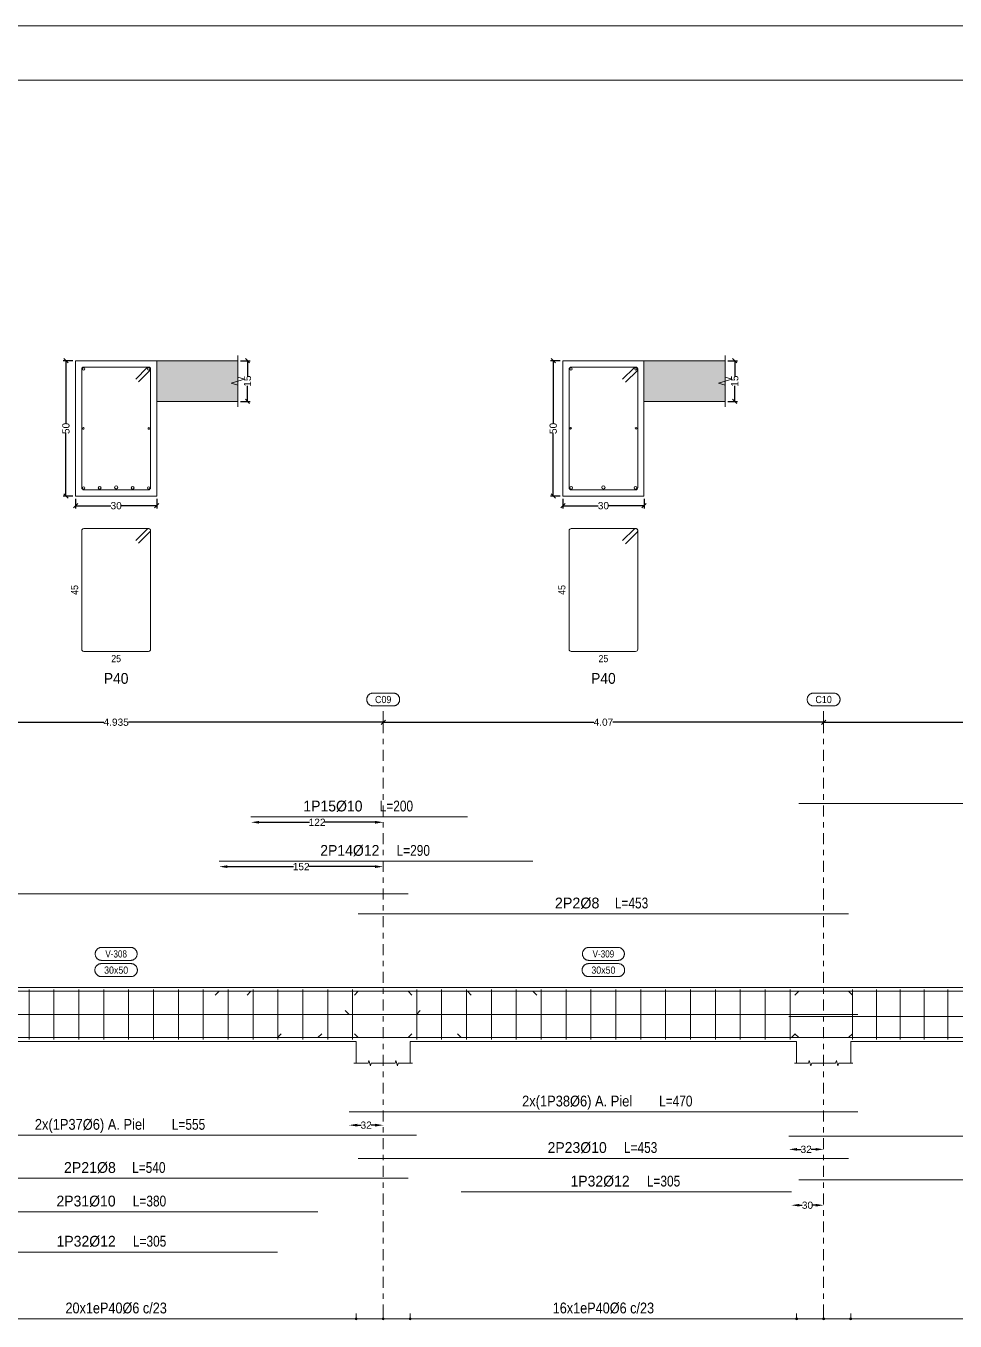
# Model space of a CAD drawing. Header units: millimetres. Extents: x 3 to 479, y -191 to 120.
# Drawn here: x 181.79 to 198.96, y 90.06 to 114 of the extents above; entities that cross this region are included whole.
import ezdxf
from ezdxf.enums import TextEntityAlignment as Align

# ---------------------------------------------------------------- set-up
doc = ezdxf.new("R2010")
doc.units = ezdxf.units.MM
doc.linetypes.add('CYPE_RAYAPUNTO', pattern=[0.4125, 0.2025, -0.105, 0, -0.105])
for name, color, linetype, lineweight in [('ALZ_ARM_LONG_ARM_TEXTOS', 3, 'Continuous', 9), ('ALZ_ARM_LONG_TXT_LONG', 3, 'Continuous', 9), ('ALZ_ARM_TRANS_TXT_EST', 3, 'Continuous', 9), ('ALZ_CONT_NUDOS', 122, 'Continuous', 9), ('ALZ_CONT_VIG_HORMIGON', 2, 'Continuous', 9), ('ALZ_COT_COT_ARM', 3, 'Continuous', 0), ('ALZ_COT_COT_EST', 3, 'Continuous', 0), ('ALZ_COT_COT_LIN_APOYOS', 2, 'CYPE_RAYAPUNTO', 0), ('ALZ_COT_LONGITUD_PROYECTADA', 122, 'Continuous', 0), ('ALZ_REF_COT_LIN_AUX_COTA', 2, 'CYPE_RAYAPUNTO', 9), ('ALZ_REF_REF_NOMBRE', 3, 'Continuous', 9), ('ALZ_REF_REF_REFERENCIA', 3, 'Continuous', 9), ('ALZ_REF_TEXTO_REF_NOMBRE', 3, 'Continuous', 9), ('ALZ_REF_TEXTO_REF_REFERENCIA', 3, 'Continuous', 9), ('ARM_LONGITUDINAL_Ø10', 103, 'Continuous', 9), ('ARM_LONGITUDINAL_Ø12', 171, 'Continuous', 9), ('ARM_LONGITUDINAL_Ø6', 151, 'Continuous', 9), ('ARM_LONGITUDINAL_Ø8', 32, 'Continuous', 9), ('ARM_TRANSVERSAL_Ø6', 151, 'Continuous', 9), ('RECUAD_LIMITES', 2, 'Continuous', 0), ('RECUAD_MARCO', 1, 'Continuous', 20), ('SEC_CONT_FORJADOS_SECCION', 8, 'Continuous', 9), ('SEC_CONT_VIG_HORMIGON_SECCION', 2, 'Continuous', 9), ('SEC_COTAS_SEC_DIM_VIGA', 122, 'Continuous', 0), ('SEC_COTAS_TEXTOS_DESPIECE_ESTRIBADO', 122, 'Continuous', 0), ('SEC_REF_TXT_POSICIONES_ARM_ESTRIBOS', 1, 'Continuous', 9)]:
    doc.layers.add(name, color=color, linetype=linetype, lineweight=lineweight)
doc.styles.add('CYPETXT_0.2_romans', font='arial.ttf', dxfattribs={"height": 0.133333})
doc.styles.add('CYPETXT_romans', font='arial.ttf', dxfattribs={"height": 0.2})
doc.dimstyles.new('cype_arrow', dxfattribs={"dimtxt": 0.18, "dimasz": 0.15, "dimexe": 0.05, "dimexo": 0.05, "dimgap": 0, "dimtad": 0, "dimdec": 4, "dimzin": 0, "dimdsep": 46, "dimtxsty": 'CYPETXT_0.2_romans', "dimcen": 0.09, "dimadec": 0, "dimazin": 0, "dimtfac": 1, "dimtdec": 4, "dimtofl": 0, "dimtmove": 2, "dimatfit": 3, "dimfxl": 1, "dimtolj": 1, "dimtzin": 0, "dimarcsym": 0})
doc.dimstyles.new('cype_oblique', dxfattribs={"dimtxt": 0.18, "dimasz": 0.18, "dimexe": 0.05, "dimexo": 0.05, "dimgap": 0, "dimtad": 0, "dimdec": 4, "dimzin": 0, "dimdsep": 46, "dimtxsty": 'CYPETXT_0.2_romans', "dimblk": 'OBLIQUE', "dimtsz": 0.04, "dimcen": 0.09, "dimadec": 0, "dimazin": 0, "dimtfac": 1, "dimtdec": 4, "dimtofl": 0, "dimtmove": 2, "dimatfit": 3, "dimfxl": 1, "dimtolj": 1, "dimtzin": 0, "dimarcsym": 0})

# ---------------------------------------------------------------- blocks, each defined once
blk = doc.blocks.new('*D1223')
at = {"layer": 'Defpoints', "color": 0, "transparency": 16777216}
for p in [(182.709, 105.307), (184.209, 105.307), (184.209, 105.129)]:
    blk.add_point(p, dxfattribs=at)
at = {"layer": 'SEC_COTAS_SEC_DIM_VIGA', "color": 0, "lineweight": -2, "transparency": 16777216}
for p, q in [((182.669, 105.089), (182.749, 105.169)), ((182.709, 105.257), (182.709, 105.079)), ((182.709, 105.129), (183.363, 105.129)), ((184.209, 105.129), (183.554, 105.129)), ((184.169, 105.089), (184.249, 105.169)), ((184.209, 105.257), (184.209, 105.079))]:
    blk.add_line(p, q, dxfattribs=at)
at = {"layer": 'SEC_COTAS_SEC_DIM_VIGA', "color": 0, "transparency": 16777216, "insert": (183.459, 105.129), "char_height": 0.1333, "attachment_point": 5, "style": 'CYPETXT_0.2_romans'}
blk.add_mtext('\\A1;30', dxfattribs=at)
blk = doc.blocks.new('_OBLIQUE')
at = {"color": 0, "linetype": 'ByBlock', "lineweight": -2}
blk.add_line((-0.5, -0.5), (0.5, 0.5), dxfattribs=at)
blk = doc.blocks.new('*D1224')
at = {"layer": 'Defpoints', "color": 0, "transparency": 16777216}
for p in [(182.531, 107.807), (182.709, 107.807), (182.709, 105.307)]:
    blk.add_point(p, dxfattribs=at)
at = {"layer": 'SEC_COTAS_SEC_DIM_VIGA', "color": 0, "lineweight": -2, "transparency": 16777216}
for p, q in [((182.659, 107.807), (182.481, 107.807)), ((182.571, 107.767), (182.491, 107.847)), ((182.531, 107.807), (182.531, 106.652)), ((182.531, 105.307), (182.531, 106.461)), ((182.571, 105.267), (182.491, 105.347)), ((182.659, 105.307), (182.481, 105.307))]:
    blk.add_line(p, q, dxfattribs=at)
at = {"layer": 'SEC_COTAS_SEC_DIM_VIGA', "color": 0, "transparency": 16777216, "insert": (182.531, 106.557), "char_height": 0.1333, "attachment_point": 5, "rotation": 90, "style": 'CYPETXT_0.2_romans'}
blk.add_mtext('\\A1;50', dxfattribs=at)
blk = doc.blocks.new('*D1225')
at = {"layer": 'Defpoints', "color": 0, "transparency": 16777216}
for p in [(185.709, 107.807), (185.886, 107.807), (185.709, 107.057)]:
    blk.add_point(p, dxfattribs=at)
at = {"layer": 'SEC_COTAS_SEC_DIM_VIGA', "color": 0, "lineweight": -2, "transparency": 16777216}
for p, q in [((185.759, 107.807), (185.936, 107.807)), ((185.926, 107.767), (185.846, 107.847)), ((185.886, 107.807), (185.886, 107.521)), ((185.886, 107.057), (185.886, 107.342)), ((185.759, 107.057), (185.936, 107.057)), ((185.926, 107.017), (185.846, 107.097))]:
    blk.add_line(p, q, dxfattribs=at)
at = {"layer": 'SEC_COTAS_SEC_DIM_VIGA', "color": 0, "transparency": 16777216, "insert": (185.886, 107.432), "char_height": 0.1333, "attachment_point": 5, "rotation": 90, "style": 'CYPETXT_0.2_romans'}
blk.add_mtext('\\A1;15', dxfattribs=at)
blk = doc.blocks.new('*D1226')
at = {"layer": 'Defpoints', "color": 0, "transparency": 16777216}
for p in [(191.714, 105.307), (193.214, 105.307), (193.214, 105.129)]:
    blk.add_point(p, dxfattribs=at)
at = {"layer": 'SEC_COTAS_SEC_DIM_VIGA', "color": 0, "lineweight": -2, "transparency": 16777216}
for p, q in [((191.674, 105.089), (191.754, 105.169)), ((191.714, 105.257), (191.714, 105.079)), ((191.714, 105.129), (192.368, 105.129)), ((193.214, 105.129), (192.559, 105.129)), ((193.174, 105.089), (193.254, 105.169)), ((193.214, 105.257), (193.214, 105.079))]:
    blk.add_line(p, q, dxfattribs=at)
at = {"layer": 'SEC_COTAS_SEC_DIM_VIGA', "color": 0, "transparency": 16777216, "insert": (192.464, 105.129), "char_height": 0.1333, "attachment_point": 5, "style": 'CYPETXT_0.2_romans'}
blk.add_mtext('\\A1;30', dxfattribs=at)
blk = doc.blocks.new('*D1227')
at = {"layer": 'Defpoints', "color": 0, "transparency": 16777216}
for p in [(191.536, 107.807), (191.714, 107.807), (191.714, 105.307)]:
    blk.add_point(p, dxfattribs=at)
at = {"layer": 'SEC_COTAS_SEC_DIM_VIGA', "color": 0, "lineweight": -2, "transparency": 16777216}
for p, q in [((191.664, 107.807), (191.486, 107.807)), ((191.576, 107.767), (191.496, 107.847)), ((191.536, 107.807), (191.536, 106.652)), ((191.536, 105.307), (191.536, 106.461)), ((191.576, 105.267), (191.496, 105.347)), ((191.664, 105.307), (191.486, 105.307))]:
    blk.add_line(p, q, dxfattribs=at)
at = {"layer": 'SEC_COTAS_SEC_DIM_VIGA', "color": 0, "transparency": 16777216, "insert": (191.536, 106.557), "char_height": 0.1333, "attachment_point": 5, "rotation": 90, "style": 'CYPETXT_0.2_romans'}
blk.add_mtext('\\A1;50', dxfattribs=at)
blk = doc.blocks.new('*D1228')
at = {"layer": 'Defpoints', "color": 0, "transparency": 16777216}
for p in [(194.714, 107.807), (194.891, 107.807), (194.714, 107.057)]:
    blk.add_point(p, dxfattribs=at)
at = {"layer": 'SEC_COTAS_SEC_DIM_VIGA', "color": 0, "lineweight": -2, "transparency": 16777216}
for p, q in [((194.764, 107.807), (194.941, 107.807)), ((194.931, 107.767), (194.851, 107.847)), ((194.891, 107.807), (194.891, 107.521)), ((194.891, 107.057), (194.891, 107.342)), ((194.764, 107.057), (194.941, 107.057)), ((194.931, 107.017), (194.851, 107.097))]:
    blk.add_line(p, q, dxfattribs=at)
at = {"layer": 'SEC_COTAS_SEC_DIM_VIGA', "color": 0, "transparency": 16777216, "insert": (194.891, 107.432), "char_height": 0.1333, "attachment_point": 5, "rotation": 90, "style": 'CYPETXT_0.2_romans'}
blk.add_mtext('\\A1;15', dxfattribs=at)
blk = doc.blocks.new('*D1244')
at = {"layer": 'ALZ_COT_LONGITUD_PROYECTADA', "color": 0, "lineweight": -2, "transparency": 16777216}
for p, q in [((178.484, 101.087), (178.564, 101.167)), ((178.524, 101.127), (183.23, 101.127)), ((188.394, 101.127), (183.687, 101.127)), ((188.354, 101.087), (188.434, 101.167))]:
    blk.add_line(p, q, dxfattribs=at)
at = {"layer": 'Defpoints', "color": 0, "transparency": 16777216}
for p in [(178.524, 101.127), (178.524, 101.127), (188.394, 101.127)]:
    blk.add_point(p, dxfattribs=at)
at = {"layer": 'ALZ_COT_LONGITUD_PROYECTADA', "color": 0, "transparency": 16777216, "insert": (183.459, 101.127), "char_height": 0.1333, "attachment_point": 5, "style": 'CYPETXT_0.2_romans'}
blk.add_mtext('\\A1;4.935', dxfattribs=at)
blk = doc.blocks.new('*D1245')
at = {"layer": 'ALZ_COT_LONGITUD_PROYECTADA', "color": 0, "lineweight": -2, "transparency": 16777216}
for p, q in [((188.354, 101.087), (188.434, 101.167)), ((188.394, 101.127), (192.288, 101.127)), ((196.534, 101.127), (192.639, 101.127)), ((196.494, 101.087), (196.574, 101.167))]:
    blk.add_line(p, q, dxfattribs=at)
at = {"layer": 'Defpoints', "color": 0, "transparency": 16777216}
for p in [(188.394, 101.127), (188.394, 101.127), (196.534, 101.127)]:
    blk.add_point(p, dxfattribs=at)
at = {"layer": 'ALZ_COT_LONGITUD_PROYECTADA', "color": 0, "transparency": 16777216, "insert": (192.464, 101.127), "char_height": 0.1333, "attachment_point": 5, "style": 'CYPETXT_0.2_romans'}
blk.add_mtext('\\A1;4.07', dxfattribs=at)
blk = doc.blocks.new('*D1246')
at = {"layer": 'ALZ_COT_LONGITUD_PROYECTADA', "color": 0, "lineweight": -2, "transparency": 16777216}
for p, q in [((196.494, 101.087), (196.574, 101.167)), ((196.534, 101.127), (200.36, 101.127)), ((204.644, 101.127), (200.817, 101.127)), ((204.604, 101.087), (204.684, 101.167))]:
    blk.add_line(p, q, dxfattribs=at)
at = {"layer": 'Defpoints', "color": 0, "transparency": 16777216}
for p in [(196.534, 101.127), (196.534, 101.127), (204.644, 101.127)]:
    blk.add_point(p, dxfattribs=at)
at = {"layer": 'ALZ_COT_LONGITUD_PROYECTADA', "color": 0, "transparency": 16777216, "insert": (200.589, 101.127), "char_height": 0.1333, "attachment_point": 5, "style": 'CYPETXT_0.2_romans'}
blk.add_mtext('\\A1;4.055', dxfattribs=at)
blk = doc.blocks.new('*D1019')
at = {"layer": 'ALZ_COT_COT_ARM', "color": 0, "lineweight": -2, "transparency": 16777216}
for p, q in [((187.914, 93.68), (187.984, 93.68)), ((188.244, 93.68), (188.173, 93.68))]:
    blk.add_line(p, q, dxfattribs=at)
at = {"layer": 'ALZ_COT_COT_ARM', "color": 0, "transparency": 16777216}
for points in [[(187.914, 93.705), (187.914, 93.655), (187.764, 93.68)], [(188.244, 93.705), (188.244, 93.655), (188.394, 93.68)]]:
    blk.add_solid(points, dxfattribs=at)
at = {"layer": 'Defpoints', "color": 0, "transparency": 16777216}
for p in [(187.764, 93.68), (188.394, 93.68), (188.394, 93.68)]:
    blk.add_point(p, dxfattribs=at)
at = {"layer": 'ALZ_COT_COT_ARM', "color": 0, "transparency": 16777216, "insert": (188.079, 93.68), "char_height": 0.1333, "attachment_point": 5, "style": 'CYPETXT_0.2_romans'}
blk.add_mtext('\\A1;32', dxfattribs=at)
blk = doc.blocks.new('*D1020')
at = {"layer": 'ALZ_COT_COT_ARM', "color": 0, "lineweight": -2, "transparency": 16777216}
for p, q in [((196.039, 93.233), (196.116, 93.233)), ((196.384, 93.233), (196.306, 93.233))]:
    blk.add_line(p, q, dxfattribs=at)
at = {"layer": 'ALZ_COT_COT_ARM', "color": 0, "transparency": 16777216}
for points in [[(196.039, 93.258), (196.039, 93.208), (195.889, 93.233)], [(196.384, 93.258), (196.384, 93.208), (196.534, 93.233)]]:
    blk.add_solid(points, dxfattribs=at)
at = {"layer": 'Defpoints', "color": 0, "transparency": 16777216}
for p in [(195.889, 93.233), (196.534, 93.233), (196.534, 93.233)]:
    blk.add_point(p, dxfattribs=at)
at = {"layer": 'ALZ_COT_COT_ARM', "color": 0, "transparency": 16777216, "insert": (196.211, 93.233), "char_height": 0.1333, "attachment_point": 5, "style": 'CYPETXT_0.2_romans'}
blk.add_mtext('\\A1;32', dxfattribs=at)
blk = doc.blocks.new('*D1034')
at = {"layer": 'ALZ_COT_COT_ARM', "color": 0, "lineweight": -2, "transparency": 16777216}
for p, q in [((185.512, 98.458), (186.737, 98.458)), ((188.244, 98.458), (187.018, 98.458))]:
    blk.add_line(p, q, dxfattribs=at)
at = {"layer": 'ALZ_COT_COT_ARM', "color": 0, "transparency": 16777216}
for points in [[(185.512, 98.483), (185.512, 98.433), (185.362, 98.458)], [(188.244, 98.483), (188.244, 98.433), (188.394, 98.458)]]:
    blk.add_solid(points, dxfattribs=at)
at = {"layer": 'Defpoints', "color": 0, "transparency": 16777216}
for p in [(185.362, 98.458), (188.394, 98.458), (188.394, 98.458)]:
    blk.add_point(p, dxfattribs=at)
at = {"layer": 'ALZ_COT_COT_ARM', "color": 0, "transparency": 16777216, "insert": (186.878, 98.458), "char_height": 0.1333, "attachment_point": 5, "style": 'CYPETXT_0.2_romans'}
blk.add_mtext('\\A1;152', dxfattribs=at)
blk = doc.blocks.new('*D1035')
at = {"layer": 'ALZ_COT_COT_ARM', "color": 0, "lineweight": -2, "transparency": 16777216}
for p, q in [((186.1, 99.278), (187.031, 99.278)), ((188.244, 99.278), (187.312, 99.278))]:
    blk.add_line(p, q, dxfattribs=at)
at = {"layer": 'ALZ_COT_COT_ARM', "color": 0, "transparency": 16777216}
for points in [[(186.1, 99.303), (186.1, 99.253), (185.95, 99.278)], [(188.244, 99.303), (188.244, 99.253), (188.394, 99.278)]]:
    blk.add_solid(points, dxfattribs=at)
at = {"layer": 'Defpoints', "color": 0, "transparency": 16777216}
for p in [(185.95, 99.278), (188.394, 99.278), (188.394, 99.278)]:
    blk.add_point(p, dxfattribs=at)
at = {"layer": 'ALZ_COT_COT_ARM', "color": 0, "transparency": 16777216, "insert": (187.172, 99.278), "char_height": 0.1333, "attachment_point": 5, "style": 'CYPETXT_0.2_romans'}
blk.add_mtext('\\A1;122', dxfattribs=at)
blk = doc.blocks.new('*D1050')
at = {"layer": 'ALZ_COT_COT_ARM', "color": 0, "lineweight": -2, "transparency": 16777216}
for p, q in [((196.087, 92.2), (196.14, 92.2)), ((196.384, 92.2), (196.331, 92.2))]:
    blk.add_line(p, q, dxfattribs=at)
at = {"layer": 'ALZ_COT_COT_ARM', "color": 0, "transparency": 16777216}
for points in [[(196.087, 92.225), (196.087, 92.175), (195.937, 92.2)], [(196.384, 92.225), (196.384, 92.175), (196.534, 92.2)]]:
    blk.add_solid(points, dxfattribs=at)
at = {"layer": 'Defpoints', "color": 0, "transparency": 16777216}
for p in [(195.937, 92.2), (196.534, 92.2), (196.534, 92.2)]:
    blk.add_point(p, dxfattribs=at)
at = {"layer": 'ALZ_COT_COT_ARM', "color": 0, "transparency": 16777216, "insert": (196.235, 92.2), "char_height": 0.1333, "attachment_point": 5, "style": 'CYPETXT_0.2_romans'}
blk.add_mtext('\\A1;30', dxfattribs=at)

msp = doc.modelspace()

# ---------------------------------------------------------------- hatches: boundary and pattern name
at = {"layer": 'SEC_CONT_FORJADOS_SECCION', "true_color": 0xdad7d3}
for points in [[(185.70854, 107.80658), (184.20854, 107.80658), (184.20854, 107.05658), (185.70854, 107.05658)], [(194.71354, 107.80658), (193.21354, 107.80658), (193.21354, 107.05658), (194.71354, 107.05658)]]:
    msp.add_hatch(color=254, dxfattribs=at).paths.add_polyline_path(points)

# ---------------------------------------------------------------- linework, layer by layer
at = {"layer": 'ALZ_CONT_NUDOS'}
for p, q in [((187.89354, 95.22576), (187.89354, 94.82576)), ((188.89354, 95.22576), (188.89354, 94.82576)), ((196.03354, 95.22576), (196.03354, 94.82576)), ((197.03354, 95.22576), (197.03354, 94.82576))]:
    msp.add_line(p, q, dxfattribs=at)
for points in [[(187.89354, 96.22576), (188.89354, 96.22576)], [(196.03354, 96.22576), (197.03354, 96.22576)], [(187.85354, 94.82576), (188.11354, 94.82576), (188.12854, 94.87576), (188.15854, 94.77576), (188.17354, 94.82576), (188.43354, 94.82576)], [(188.35354, 94.82576), (188.61354, 94.82576), (188.62854, 94.87576), (188.65854, 94.77576), (188.67354, 94.82576), (188.93354, 94.82576)], [(195.99354, 94.82576), (196.25354, 94.82576), (196.26854, 94.87576), (196.29854, 94.77576), (196.31354, 94.82576), (196.57354, 94.82576)], [(196.49354, 94.82576), (196.75354, 94.82576), (196.76854, 94.87576), (196.79854, 94.77576), (196.81354, 94.82576), (197.07354, 94.82576)]]:
    msp.add_lwpolyline(points, dxfattribs=at)
at = {"layer": 'ALZ_CONT_VIG_HORMIGON'}
for p, q in [((179.02354, 96.22576), (187.89354, 96.22576)), ((188.89354, 96.22576), (196.03354, 96.22576)), ((197.03354, 96.22576), (204.14368, 96.22576)), ((179.02354, 95.22576), (187.89354, 95.22576)), ((188.89354, 95.22576), (196.03354, 95.22576)), ((197.03354, 95.22576), (204.14368, 95.22576))]:
    msp.add_line(p, q, dxfattribs=at)
at = {"layer": 'ALZ_COT_COT_EST'}
for p, q in [((187.89354, 90.10107), (187.89354, 90.20107)), ((188.39354, 90.10107), (188.39354, 90.20107)), ((188.89354, 90.10107), (188.89354, 90.20107)), ((196.03354, 90.10107), (196.03354, 90.20107)), ((196.53354, 90.10107), (196.53354, 90.20107)), ((197.03354, 90.10107), (197.03354, 90.20107))]:
    msp.add_line(p, q, dxfattribs=at)
for points in [[(179.02354, 90.10107), (187.89354, 90.10107), (187.89354, 90.20107)], [(187.89354, 90.10107), (188.39354, 90.10107), (188.39354, 90.20107)], [(188.39354, 90.10107), (188.89354, 90.10107), (188.89354, 90.20107)], [(188.89354, 90.10107), (196.03354, 90.10107), (196.03354, 90.20107)], [(196.03354, 90.10107), (196.53354, 90.10107), (196.53354, 90.20107)], [(196.53354, 90.10107), (197.03354, 90.10107), (197.03354, 90.20107)], [(197.03354, 90.10107), (204.14368, 90.10107), (204.14368, 90.20107)]]:
    msp.add_lwpolyline(points, dxfattribs=at)
for centre in [(187.89354, 90.10107), (187.89354, 90.10107), (188.39354, 90.10107), (188.39354, 90.10107), (188.89354, 90.10107), (188.89354, 90.10107), (196.03354, 90.10107), (196.03354, 90.10107), (196.53354, 90.10107), (196.53354, 90.10107), (197.03354, 90.10107), (197.03354, 90.10107)]:
    msp.add_circle(centre, 0.02, dxfattribs=at)
at = {"layer": 'ALZ_COT_COT_LIN_APOYOS'}
for p, q in [((188.39354, 101.12725), (188.39354, 90.10107)), ((196.53354, 101.12725), (196.53354, 90.10107))]:
    msp.add_line(p, q, dxfattribs=at)
at = {"layer": 'ALZ_REF_COT_LIN_AUX_COTA'}
for p, q in [((188.39354, 101.12725), (188.39354, 101.42725)), ((196.53354, 101.12725), (196.53354, 101.42725))]:
    msp.add_line(p, q, dxfattribs=at)
at = {"layer": 'ALZ_REF_REF_NOMBRE'}
for points in [[(183.72654, 96.96576), (183.73456, 96.96549), (183.74254, 96.96469), (183.75045, 96.96336), (183.75825, 96.9615), (183.76591, 96.95912), (183.77339, 96.95624), (183.78067, 96.95286), (183.7877, 96.94901), (183.79446, 96.94469), (183.80091, 96.93994), (183.80704, 96.93476), (183.8128, 96.92918), (183.81818, 96.92324), (183.82315, 96.91694), (183.82769, 96.91033), (183.83178, 96.90343), (183.83539, 96.89627), (183.83853, 96.88889), (183.84116, 96.88131), (183.84328, 96.87358), (183.84487, 96.86572), (183.84594, 96.85777), (183.84648, 96.84977), (183.84648, 96.84175), (183.84594, 96.83375), (183.84487, 96.8258), (183.84328, 96.81794), (183.84116, 96.81021), (183.83853, 96.80263), (183.83539, 96.79525), (183.83178, 96.78809), (183.82769, 96.78119), (183.82315, 96.77458), (183.81818, 96.76828), (183.8128, 96.76234), (183.80704, 96.75676), (183.80091, 96.75158), (183.79446, 96.74683), (183.7877, 96.74251), (183.78067, 96.73866), (183.77339, 96.73528), (183.76591, 96.7324), (183.75825, 96.73002), (183.75045, 96.72816), (183.74254, 96.72683), (183.73456, 96.72603), (183.72654, 96.72576), (183.19054, 96.72576), (183.18253, 96.72603), (183.17455, 96.72683), (183.16664, 96.72816), (183.15884, 96.73002), (183.15118, 96.7324), (183.1437, 96.73528), (183.13642, 96.73866), (183.12939, 96.74251), (183.12263, 96.74683), (183.11617, 96.75158), (183.11005, 96.75676), (183.10429, 96.76234), (183.09891, 96.76828), (183.09394, 96.77458), (183.0894, 96.78119), (183.08531, 96.78809), (183.08169, 96.79525), (183.07856, 96.80263), (183.07593, 96.81021), (183.07381, 96.81794), (183.07222, 96.8258), (183.07115, 96.83375), (183.07061, 96.84175), (183.07061, 96.84977), (183.07115, 96.85777), (183.07222, 96.86572), (183.07381, 96.87358), (183.07593, 96.88131), (183.07856, 96.88889), (183.08169, 96.89627), (183.08531, 96.90343), (183.0894, 96.91033), (183.09394, 96.91694), (183.09891, 96.92324), (183.10429, 96.92918), (183.11005, 96.93476), (183.11617, 96.93994), (183.12263, 96.94469), (183.12939, 96.94901), (183.13642, 96.95286), (183.1437, 96.95624), (183.15118, 96.95912), (183.15884, 96.9615), (183.16664, 96.96336), (183.17455, 96.96469), (183.18253, 96.96549), (183.19054, 96.96576), (183.72654, 96.96576)], [(192.73154, 96.96576), (192.73956, 96.96549), (192.74754, 96.96469), (192.75545, 96.96336), (192.76325, 96.9615), (192.77091, 96.95912), (192.77839, 96.95624), (192.78567, 96.95286), (192.7927, 96.94901), (192.79946, 96.94469), (192.80591, 96.93994), (192.81204, 96.93476), (192.8178, 96.92918), (192.82318, 96.92324), (192.82815, 96.91694), (192.83269, 96.91033), (192.83678, 96.90343), (192.84039, 96.89627), (192.84353, 96.88889), (192.84616, 96.88131), (192.84828, 96.87358), (192.84987, 96.86572), (192.85094, 96.85777), (192.85148, 96.84977), (192.85148, 96.84175), (192.85094, 96.83375), (192.84987, 96.8258), (192.84828, 96.81794), (192.84616, 96.81021), (192.84353, 96.80263), (192.84039, 96.79525), (192.83678, 96.78809), (192.83269, 96.78119), (192.82815, 96.77458), (192.82318, 96.76828), (192.8178, 96.76234), (192.81204, 96.75676), (192.80591, 96.75158), (192.79946, 96.74683), (192.7927, 96.74251), (192.78567, 96.73866), (192.77839, 96.73528), (192.77091, 96.7324), (192.76325, 96.73002), (192.75545, 96.72816), (192.74754, 96.72683), (192.73956, 96.72603), (192.73154, 96.72576), (192.19554, 96.72576), (192.18753, 96.72603), (192.17955, 96.72683), (192.17164, 96.72816), (192.16384, 96.73002), (192.15618, 96.7324), (192.1487, 96.73528), (192.14142, 96.73866), (192.13439, 96.74251), (192.12763, 96.74683), (192.12117, 96.75158), (192.11505, 96.75676), (192.10929, 96.76234), (192.10391, 96.76828), (192.09894, 96.77458), (192.0944, 96.78119), (192.09031, 96.78809), (192.08669, 96.79525), (192.08356, 96.80263), (192.08093, 96.81021), (192.07881, 96.81794), (192.07722, 96.8258), (192.07615, 96.83375), (192.07561, 96.84175), (192.07561, 96.84977), (192.07615, 96.85777), (192.07722, 96.86572), (192.07881, 96.87358), (192.08093, 96.88131), (192.08356, 96.88889), (192.08669, 96.89627), (192.09031, 96.90343), (192.0944, 96.91033), (192.09894, 96.91694), (192.10391, 96.92324), (192.10929, 96.92918), (192.11505, 96.93476), (192.12117, 96.93994), (192.12763, 96.94469), (192.13439, 96.94901), (192.14142, 96.95286), (192.1487, 96.95624), (192.15618, 96.95912), (192.16384, 96.9615), (192.17164, 96.96336), (192.17955, 96.96469), (192.18753, 96.96549), (192.19554, 96.96576), (192.73154, 96.96576)], [(183.73154, 96.66576), (183.73956, 96.66549), (183.74754, 96.66469), (183.75545, 96.66336), (183.76325, 96.6615), (183.77091, 96.65912), (183.77839, 96.65624), (183.78567, 96.65286), (183.7927, 96.64901), (183.79946, 96.64469), (183.80591, 96.63994), (183.81204, 96.63476), (183.8178, 96.62918), (183.82318, 96.62324), (183.82815, 96.61694), (183.83269, 96.61033), (183.83678, 96.60343), (183.84039, 96.59627), (183.84353, 96.58889), (183.84616, 96.58131), (183.84828, 96.57358), (183.84987, 96.56572), (183.85094, 96.55777), (183.85148, 96.54977), (183.85148, 96.54175), (183.85094, 96.53375), (183.84987, 96.5258), (183.84828, 96.51794), (183.84616, 96.51021), (183.84353, 96.50263), (183.84039, 96.49525), (183.83678, 96.48809), (183.83269, 96.48119), (183.82815, 96.47458), (183.82318, 96.46828), (183.8178, 96.46234), (183.81204, 96.45676), (183.80591, 96.45158), (183.79946, 96.44683), (183.7927, 96.44251), (183.78567, 96.43866), (183.77839, 96.43528), (183.77091, 96.4324), (183.76325, 96.43002), (183.75545, 96.42816), (183.74754, 96.42683), (183.73956, 96.42603), (183.73154, 96.42576), (183.18554, 96.42576), (183.17753, 96.42603), (183.16955, 96.42683), (183.16164, 96.42816), (183.15384, 96.43002), (183.14618, 96.4324), (183.1387, 96.43528), (183.13142, 96.43866), (183.12439, 96.44251), (183.11763, 96.44683), (183.11117, 96.45158), (183.10505, 96.45676), (183.09929, 96.46234), (183.09391, 96.46828), (183.08894, 96.47458), (183.0844, 96.48119), (183.08031, 96.48809), (183.07669, 96.49525), (183.07356, 96.50263), (183.07093, 96.51021), (183.06881, 96.51794), (183.06722, 96.5258), (183.06615, 96.53375), (183.06561, 96.54175), (183.06561, 96.54977), (183.06615, 96.55777), (183.06722, 96.56572), (183.06881, 96.57358), (183.07093, 96.58131), (183.07356, 96.58889), (183.07669, 96.59627), (183.08031, 96.60343), (183.0844, 96.61033), (183.08894, 96.61694), (183.09391, 96.62324), (183.09929, 96.62918), (183.10505, 96.63476), (183.11117, 96.63994), (183.11763, 96.64469), (183.12439, 96.64901), (183.13142, 96.65286), (183.1387, 96.65624), (183.14618, 96.65912), (183.15384, 96.6615), (183.16164, 96.66336), (183.16955, 96.66469), (183.17753, 96.66549), (183.18554, 96.66576), (183.73154, 96.66576)], [(192.73654, 96.66576), (192.74456, 96.66549), (192.75254, 96.66469), (192.76045, 96.66336), (192.76825, 96.6615), (192.77591, 96.65912), (192.78339, 96.65624), (192.79067, 96.65286), (192.7977, 96.64901), (192.80446, 96.64469), (192.81091, 96.63994), (192.81704, 96.63476), (192.8228, 96.62918), (192.82818, 96.62324), (192.83315, 96.61694), (192.83769, 96.61033), (192.84178, 96.60343), (192.84539, 96.59627), (192.84853, 96.58889), (192.85116, 96.58131), (192.85328, 96.57358), (192.85487, 96.56572), (192.85594, 96.55777), (192.85648, 96.54977), (192.85648, 96.54175), (192.85594, 96.53375), (192.85487, 96.5258), (192.85328, 96.51794), (192.85116, 96.51021), (192.84853, 96.50263), (192.84539, 96.49525), (192.84178, 96.48809), (192.83769, 96.48119), (192.83315, 96.47458), (192.82818, 96.46828), (192.8228, 96.46234), (192.81704, 96.45676), (192.81091, 96.45158), (192.80446, 96.44683), (192.7977, 96.44251), (192.79067, 96.43866), (192.78339, 96.43528), (192.77591, 96.4324), (192.76825, 96.43002), (192.76045, 96.42816), (192.75254, 96.42683), (192.74456, 96.42603), (192.73654, 96.42576), (192.19054, 96.42576), (192.18253, 96.42603), (192.17455, 96.42683), (192.16664, 96.42816), (192.15884, 96.43002), (192.15118, 96.4324), (192.1437, 96.43528), (192.13642, 96.43866), (192.12939, 96.44251), (192.12263, 96.44683), (192.11617, 96.45158), (192.11005, 96.45676), (192.10429, 96.46234), (192.09891, 96.46828), (192.09394, 96.47458), (192.0894, 96.48119), (192.08531, 96.48809), (192.08169, 96.49525), (192.07856, 96.50263), (192.07593, 96.51021), (192.07381, 96.51794), (192.07222, 96.5258), (192.07115, 96.53375), (192.07061, 96.54175), (192.07061, 96.54977), (192.07115, 96.55777), (192.07222, 96.56572), (192.07381, 96.57358), (192.07593, 96.58131), (192.07856, 96.58889), (192.08169, 96.59627), (192.08531, 96.60343), (192.0894, 96.61033), (192.09394, 96.61694), (192.09891, 96.62324), (192.10429, 96.62918), (192.11005, 96.63476), (192.11617, 96.63994), (192.12263, 96.64469), (192.12939, 96.64901), (192.13642, 96.65286), (192.1437, 96.65624), (192.15118, 96.65912), (192.15884, 96.6615), (192.16664, 96.66336), (192.17455, 96.66469), (192.18253, 96.66549), (192.19054, 96.66576), (192.73654, 96.66576)]]:
    msp.add_lwpolyline(points, close=True, dxfattribs=at)
at = {"layer": 'ALZ_REF_REF_REFERENCIA'}
for points in [[(188.57754, 101.66725), (188.58556, 101.66698), (188.59354, 101.66618), (188.60145, 101.66484), (188.60925, 101.66298), (188.61691, 101.66061), (188.62439, 101.65773), (188.63167, 101.65435), (188.6387, 101.6505), (188.64546, 101.64618), (188.65191, 101.64142), (188.65804, 101.63625), (188.6638, 101.63067), (188.66918, 101.62472), (188.67415, 101.61843), (188.67869, 101.61182), (188.68278, 101.60492), (188.68639, 101.59776), (188.68953, 101.59038), (188.69216, 101.5828), (188.69428, 101.57507), (188.69587, 101.56721), (188.69694, 101.55926), (188.69748, 101.55126), (188.69748, 101.54324), (188.69694, 101.53524), (188.69587, 101.52729), (188.69428, 101.51943), (188.69216, 101.51169), (188.68953, 101.50412), (188.68639, 101.49673), (188.68278, 101.48958), (188.67869, 101.48268), (188.67415, 101.47607), (188.66918, 101.46977), (188.6638, 101.46382), (188.65804, 101.45825), (188.65191, 101.45307), (188.64546, 101.44831), (188.6387, 101.444), (188.63167, 101.44014), (188.62439, 101.43677), (188.61691, 101.43389), (188.60925, 101.43151), (188.60145, 101.42965), (188.59354, 101.42832), (188.58556, 101.42752), (188.57754, 101.42725), (188.20954, 101.42725), (188.20153, 101.42752), (188.19355, 101.42832), (188.18564, 101.42965), (188.17784, 101.43151), (188.17018, 101.43389), (188.1627, 101.43677), (188.15542, 101.44014), (188.14839, 101.444), (188.14163, 101.44831), (188.13517, 101.45307), (188.12905, 101.45825), (188.12329, 101.46382), (188.11791, 101.46977), (188.11294, 101.47607), (188.1084, 101.48268), (188.10431, 101.48958), (188.10069, 101.49673), (188.09756, 101.50412), (188.09493, 101.51169), (188.09281, 101.51943), (188.09122, 101.52729), (188.09015, 101.53524), (188.08961, 101.54324), (188.08961, 101.55126), (188.09015, 101.55926), (188.09122, 101.56721), (188.09281, 101.57507), (188.09493, 101.5828), (188.09756, 101.59038), (188.10069, 101.59776), (188.10431, 101.60492), (188.1084, 101.61182), (188.11294, 101.61843), (188.11791, 101.62472), (188.12329, 101.63067), (188.12905, 101.63625), (188.13517, 101.64142), (188.14163, 101.64618), (188.14839, 101.6505), (188.15542, 101.65435), (188.1627, 101.65773), (188.17018, 101.66061), (188.17784, 101.66298), (188.18564, 101.66484), (188.19355, 101.66618), (188.20153, 101.66698), (188.20954, 101.66725), (188.57754, 101.66725)], [(196.71754, 101.66725), (196.72556, 101.66698), (196.73354, 101.66618), (196.74145, 101.66484), (196.74925, 101.66298), (196.75691, 101.66061), (196.76439, 101.65773), (196.77167, 101.65435), (196.7787, 101.6505), (196.78546, 101.64618), (196.79191, 101.64142), (196.79804, 101.63625), (196.8038, 101.63067), (196.80918, 101.62472), (196.81415, 101.61843), (196.81869, 101.61182), (196.82278, 101.60492), (196.82639, 101.59776), (196.82953, 101.59038), (196.83216, 101.5828), (196.83428, 101.57507), (196.83587, 101.56721), (196.83694, 101.55926), (196.83748, 101.55126), (196.83748, 101.54324), (196.83694, 101.53524), (196.83587, 101.52729), (196.83428, 101.51943), (196.83216, 101.51169), (196.82953, 101.50412), (196.82639, 101.49673), (196.82278, 101.48958), (196.81869, 101.48268), (196.81415, 101.47607), (196.80918, 101.46977), (196.8038, 101.46382), (196.79804, 101.45825), (196.79191, 101.45307), (196.78546, 101.44831), (196.7787, 101.444), (196.77167, 101.44014), (196.76439, 101.43677), (196.75691, 101.43389), (196.74925, 101.43151), (196.74145, 101.42965), (196.73354, 101.42832), (196.72556, 101.42752), (196.71754, 101.42725), (196.34954, 101.42725), (196.34153, 101.42752), (196.33355, 101.42832), (196.32564, 101.42965), (196.31784, 101.43151), (196.31018, 101.43389), (196.3027, 101.43677), (196.29542, 101.44014), (196.28839, 101.444), (196.28163, 101.44831), (196.27517, 101.45307), (196.26905, 101.45825), (196.26329, 101.46382), (196.25791, 101.46977), (196.25294, 101.47607), (196.2484, 101.48268), (196.24431, 101.48958), (196.24069, 101.49673), (196.23756, 101.50412), (196.23493, 101.51169), (196.23281, 101.51943), (196.23122, 101.52729), (196.23015, 101.53524), (196.22961, 101.54324), (196.22961, 101.55126), (196.23015, 101.55926), (196.23122, 101.56721), (196.23281, 101.57507), (196.23493, 101.5828), (196.23756, 101.59038), (196.24069, 101.59776), (196.24431, 101.60492), (196.2484, 101.61182), (196.25294, 101.61843), (196.25791, 101.62472), (196.26329, 101.63067), (196.26905, 101.63625), (196.27517, 101.64142), (196.28163, 101.64618), (196.28839, 101.6505), (196.29542, 101.65435), (196.3027, 101.65773), (196.31018, 101.66061), (196.31784, 101.66298), (196.32564, 101.66484), (196.33355, 101.66618), (196.34153, 101.66698), (196.34954, 101.66725), (196.71754, 101.66725)]]:
    msp.add_lwpolyline(points, close=True, dxfattribs=at)
at = {"layer": 'ARM_LONGITUDINAL_Ø10'}
for p, q in [((185.94954, 96.15376), (185.87883, 96.08305)), ((189.94954, 96.15376), (190.02025, 96.08305)), ((187.18706, 95.29776), (187.25777, 95.36847)), ((187.93354, 95.29776), (187.86283, 95.36847)), ((196.07354, 95.29776), (196.00283, 95.36847)), ((196.99354, 95.29776), (197.06425, 95.36847))]:
    msp.add_line(p, q, dxfattribs=at)
for points in [[(185.94954, 99.37809), (189.94954, 99.37809)], [(185.94954, 96.15376), (189.94954, 96.15376)], [(179.58706, 95.29776), (187.18706, 95.29776)], [(187.93354, 95.29776), (196.99354, 95.29776)], [(196.07354, 95.29776), (205.10368, 95.29776)], [(187.93354, 93.06627), (196.99354, 93.06627)], [(196.07354, 92.67199), (205.10368, 92.67199)], [(179.58706, 92.07742), (187.18706, 92.07742)]]:
    msp.add_lwpolyline(points, dxfattribs=at)
for centre in [(183.15354, 105.46158), (183.76354, 105.46158), (191.86854, 105.46158), (193.05854, 105.46158)]:
    msp.add_circle(centre, 0.025, dxfattribs=at)
at = {"layer": 'ARM_LONGITUDINAL_Ø12'}
for p, q in [((185.36206, 96.15376), (185.29134, 96.08305)), ((191.16206, 96.15376), (191.23277, 96.08305)), ((186.43884, 95.29776), (186.50955, 95.36847)), ((189.83706, 95.29776), (189.76634, 95.36847)), ((195.93706, 95.29776), (196.00777, 95.36847))]:
    msp.add_line(p, q, dxfattribs=at)
for points in [[(185.36206, 98.55809), (191.16206, 98.55809)], [(185.36206, 96.15376), (191.16206, 96.15376)], [(180.33884, 95.29776), (186.43884, 95.29776)], [(189.83706, 95.29776), (195.93706, 95.29776)], [(189.83706, 92.44627), (195.93706, 92.44627)], [(180.33884, 91.33471), (186.43884, 91.33471)]]:
    msp.add_lwpolyline(points, dxfattribs=at)
for centre in [(183.45854, 105.46658), (192.46354, 105.46658)]:
    msp.add_circle(centre, 0.03, dxfattribs=at)
at = {"layer": 'ARM_LONGITUDINAL_Ø6'}
for p, q in [((187.76354, 95.72576), (187.69283, 95.79647)), ((189.00854, 95.72576), (189.07925, 95.79647))]:
    msp.add_line(p, q, dxfattribs=at)
for points in [[(177.90854, 95.72576), (189.00854, 95.72576)], [(187.76354, 95.72576), (197.16354, 95.72576)], [(195.88861, 95.69109), (205.28861, 95.69109)], [(187.76354, 93.92576), (197.16354, 93.92576)], [(177.90854, 93.4946), (189.00854, 93.4946)], [(195.88861, 93.47898), (205.28861, 93.47898)]]:
    msp.add_lwpolyline(points, dxfattribs=at)
for centre in [(182.85354, 106.55658), (184.06354, 106.55658), (191.85854, 106.55908), (193.06854, 106.55908)]:
    msp.add_circle(centre, 0.015, dxfattribs=at)
at = {"layer": 'ARM_LONGITUDINAL_Ø8'}
for p, q in [((187.93354, 96.15376), (187.86283, 96.08305)), ((188.85354, 96.15376), (188.92425, 96.08305)), ((196.07354, 96.15376), (196.00283, 96.08305)), ((196.99354, 96.15376), (197.06425, 96.08305)), ((188.85354, 95.29776), (188.92425, 95.36847))]:
    msp.add_line(p, q, dxfattribs=at)
for points in [[(196.07354, 99.62725), (205.10368, 99.62725)], [(168.19354, 97.95348), (188.85354, 97.95348)], [(187.93354, 97.58576), (196.99354, 97.58576)], [(168.19354, 96.15376), (188.85354, 96.15376)], [(187.93354, 96.15376), (196.99354, 96.15376)], [(196.07354, 96.15376), (205.10368, 96.15376)], [(178.06354, 95.29776), (188.85354, 95.29776)], [(178.06354, 92.69742), (188.85354, 92.69742)]]:
    msp.add_lwpolyline(points, dxfattribs=at)
for centre in [(182.85854, 107.65658), (184.05854, 107.65658), (191.86354, 107.65658), (193.06354, 107.65658), (182.85854, 105.45658), (184.05854, 105.45658)]:
    msp.add_circle(centre, 0.02, dxfattribs=at)
at = {"layer": 'ARM_TRANSVERSAL_Ø6'}
for p, q in [((181.84854, 96.18576), (181.84854, 95.26576)), ((182.30854, 96.18576), (182.30854, 95.26576)), ((182.76854, 96.18576), (182.76854, 95.26576)), ((183.22854, 96.18576), (183.22854, 95.26576)), ((183.68854, 96.18576), (183.68854, 95.26576)), ((184.14854, 96.18576), (184.14854, 95.26576)), ((184.60854, 96.18576), (184.60854, 95.26576)), ((185.06854, 96.18576), (185.06854, 95.26576)), ((185.52854, 96.18576), (185.52854, 95.26576)), ((185.98854, 96.18576), (185.98854, 95.26576)), ((186.44854, 96.18576), (186.44854, 95.26576)), ((186.90854, 96.18576), (186.90854, 95.26576)), ((187.36854, 96.18576), (187.36854, 95.26576)), ((187.82854, 96.18576), (187.82854, 95.26576)), ((189.01354, 96.18576), (189.01354, 95.26576)), ((189.47354, 96.18576), (189.47354, 95.26576)), ((189.93354, 96.18576), (189.93354, 95.26576)), ((190.39354, 96.18576), (190.39354, 95.26576)), ((190.85354, 96.18576), (190.85354, 95.26576)), ((191.31354, 96.18576), (191.31354, 95.26576)), ((191.77354, 96.18576), (191.77354, 95.26576)), ((192.23354, 96.18576), (192.23354, 95.26576)), ((192.69354, 96.18576), (192.69354, 95.26576)), ((193.15354, 96.18576), (193.15354, 95.26576)), ((193.61354, 96.18576), (193.61354, 95.26576)), ((194.07354, 96.18576), (194.07354, 95.26576)), ((194.53354, 96.18576), (194.53354, 95.26576)), ((194.99354, 96.18576), (194.99354, 95.26576)), ((195.45354, 96.18576), (195.45354, 95.26576)), ((195.91354, 96.18576), (195.91354, 95.26576)), ((197.06861, 96.18576), (197.06861, 95.26576)), ((197.50861, 96.18576), (197.50861, 95.26576)), ((197.94861, 96.18576), (197.94861, 95.26576)), ((198.38861, 96.18576), (198.38861, 95.26576)), ((198.82861, 96.18576), (198.82861, 95.26576))]:
    msp.add_line(p, q, dxfattribs=at)
for points in [[(183.87116, 107.4197), (184.08686, 107.63601), (184.08973, 107.64069), (184.09183, 107.64576), (184.09311, 107.65111), (184.09354, 107.65658), (184.09287, 107.66341), (184.09088, 107.66997), (184.08765, 107.67603), (184.08329, 107.68133), (184.07799, 107.68568), (184.07194, 107.68892), (184.06537, 107.69091), (184.05854, 107.69158), (182.85854, 107.69158), (182.84515, 107.68892), (182.8338, 107.68133), (182.82621, 107.66997), (182.82354, 107.65658), (182.82354, 105.45658), (182.82621, 105.44319), (182.8338, 105.43183), (182.84515, 105.42424), (182.85854, 105.42158), (184.05854, 105.42158), (184.07194, 105.42424), (184.08329, 105.43183), (184.09088, 105.44319), (184.09354, 105.45658), (184.09354, 107.65658), (184.09287, 107.66341), (184.09088, 107.66997), (184.08765, 107.67603), (184.08329, 107.68133), (184.07799, 107.68568), (184.07194, 107.68892), (184.06537, 107.69091), (184.05854, 107.69158), (184.05172, 107.69091), (184.04515, 107.68892), (184.0391, 107.68568), (184.0338, 107.68133), (183.82166, 107.4692)], [(192.8747, 107.41116), (193.0909, 107.62807), (193.09418, 107.63342), (193.09659, 107.63922), (193.09805, 107.64532), (193.09854, 107.65158), (193.09778, 107.65938), (193.0955, 107.66689), (193.0918, 107.6738), (193.08683, 107.67986), (193.08077, 107.68484), (193.07385, 107.68854), (193.06635, 107.69081), (193.05854, 107.69158), (191.86854, 107.69158), (191.85324, 107.68854), (191.84026, 107.67986), (191.83159, 107.66689), (191.82854, 107.65158), (191.82854, 105.46158), (191.83159, 105.44627), (191.84026, 105.4333), (191.85324, 105.42463), (191.86854, 105.42158), (193.05854, 105.42158), (193.07385, 105.42463), (193.08683, 105.4333), (193.0955, 105.44627), (193.09854, 105.46158), (193.09854, 107.65158), (193.09778, 107.65938), (193.0955, 107.66689), (193.0918, 107.6738), (193.08683, 107.67986), (193.08077, 107.68484), (193.07385, 107.68854), (193.06635, 107.69081), (193.05854, 107.69158), (193.05074, 107.69081), (193.04324, 107.68854), (193.03632, 107.68484), (193.03026, 107.67986), (192.81813, 107.46773)], [(183.87116, 104.43537), (184.08686, 104.65167), (184.08973, 104.65636), (184.09183, 104.66143), (184.09311, 104.66677), (184.09354, 104.67225), (184.09287, 104.67908), (184.09088, 104.68564), (184.08765, 104.69169), (184.08329, 104.697), (184.07799, 104.70135), (184.07194, 104.70458), (184.06537, 104.70657), (184.05854, 104.70725), (182.85854, 104.70725), (182.84515, 104.70458), (182.8338, 104.697), (182.82621, 104.68564), (182.82354, 104.67225), (182.82354, 102.47225), (182.82621, 102.45885), (182.8338, 102.4475), (182.84515, 102.43991), (182.85854, 102.43725), (184.05854, 102.43725), (184.07194, 102.43991), (184.08329, 102.4475), (184.09088, 102.45885), (184.09354, 102.47225), (184.09354, 104.67225), (184.09287, 104.67908), (184.09088, 104.68564), (184.08765, 104.69169), (184.08329, 104.697), (184.07799, 104.70135), (184.07194, 104.70458), (184.06537, 104.70657), (184.05854, 104.70725), (184.05172, 104.70657), (184.04515, 104.70458), (184.0391, 104.70135), (184.0338, 104.697), (183.82166, 104.48486)], [(192.8747, 104.42683), (193.0909, 104.64374), (193.09418, 104.64909), (193.09659, 104.65489), (193.09805, 104.66099), (193.09854, 104.66725), (193.09778, 104.67505), (193.0955, 104.68255), (193.0918, 104.68947), (193.08683, 104.69553), (193.08077, 104.70051), (193.07385, 104.7042), (193.06635, 104.70648), (193.05854, 104.70725), (191.86854, 104.70725), (191.85324, 104.7042), (191.84026, 104.69553), (191.83159, 104.68255), (191.82854, 104.66725), (191.82854, 102.47725), (191.83159, 102.46194), (191.84026, 102.44896), (191.85324, 102.44029), (191.86854, 102.43725), (193.05854, 102.43725), (193.07385, 102.44029), (193.08683, 102.44896), (193.0955, 102.46194), (193.09854, 102.47725), (193.09854, 104.66725), (193.09778, 104.67505), (193.0955, 104.68255), (193.0918, 104.68947), (193.08683, 104.69553), (193.08077, 104.70051), (193.07385, 104.7042), (193.06635, 104.70648), (193.05854, 104.70725), (193.05074, 104.70648), (193.04324, 104.7042), (193.03632, 104.70051), (193.03026, 104.69553), (192.81813, 104.4834)]]:
    msp.add_lwpolyline(points, dxfattribs=at)
at = {"layer": 'RECUAD_LIMITES'}
msp.add_lwpolyline([(100.33093, 75.29684), (254.63093, 75.29684), (254.63093, 113.99684), (100.33093, 113.99684), (100.33093, 75.29684)], close=True, dxfattribs=at)
at = {"layer": 'RECUAD_MARCO'}
msp.add_lwpolyline([(102.83093, 76.29684), (253.63093, 76.29684), (253.63093, 112.99684), (102.83093, 112.99684), (102.83093, 76.29684)], close=True, dxfattribs=at)
at = {"layer": 'SEC_CONT_FORJADOS_SECCION', "color": 254, "true_color": 0xdad7d3}
for points in [[(185.70854, 107.80658), (184.20854, 107.80658), (184.20854, 107.05658), (185.70854, 107.05658)], [(194.71354, 107.80658), (193.21354, 107.80658), (193.21354, 107.05658), (194.71354, 107.05658)]]:
    msp.add_lwpolyline(points, close=True, dxfattribs=at)
at = {"layer": 'SEC_CONT_FORJADOS_SECCION'}
for points in [[(185.70854, 107.80658), (184.20854, 107.80658), (184.20854, 107.05658), (185.70854, 107.05658)], [(185.70854, 107.90658), (185.70854, 107.50658), (185.83354, 107.46908), (185.58354, 107.39408), (185.70854, 107.35658), (185.70854, 106.95658)], [(194.71354, 107.80658), (193.21354, 107.80658), (193.21354, 107.05658), (194.71354, 107.05658)], [(194.71354, 107.90658), (194.71354, 107.50658), (194.83854, 107.46908), (194.58854, 107.39408), (194.71354, 107.35658), (194.71354, 106.95658)]]:
    msp.add_lwpolyline(points, dxfattribs=at)
at = {"layer": 'SEC_CONT_VIG_HORMIGON_SECCION'}
for points in [[(184.20854, 107.80658), (182.70854, 107.80658), (182.70854, 105.30658), (184.20854, 105.30658), (184.20854, 107.80658)], [(193.21354, 107.80658), (191.71354, 107.80658), (191.71354, 105.30658), (193.21354, 105.30658), (193.21354, 107.80658)]]:
    msp.add_lwpolyline(points, close=True, dxfattribs=at)

# ---------------------------------------------------------------- texts
at = {"layer": 'ALZ_ARM_LONG_ARM_TEXTOS', "style": 'CYPETXT_romans'}
for s, width, p in [('1P15%%c10', 0.92633, (187.46454, 99.47809)), ('2P14%%c12', 0.92633, (187.77706, 98.65809)), ('2P2%%c8', 0.947337, (191.97854, 97.68576)), ('2x(1P38%%c6) A. Piel', 0.851134, (191.97854, 94.02576)), ('2x(1P37%%c6) A. Piel', 0.851134, (182.97354, 93.5946)), ('2P23%%c10', 0.92633, (191.97854, 93.16627)), ('2P21%%c8', 0.935124, (182.97354, 92.79742)), ('1P32%%c12', 0.92633, (192.40206, 92.54627)), ('2P31%%c10', 0.92633, (182.90206, 92.17742)), ('1P32%%c12', 0.92633, (182.90384, 91.43471))]:
    msp.add_text(s, height=0.2, dxfattribs=dict(at, width=width)).set_placement(p, align=Align.CENTER)
at = {"layer": 'ALZ_ARM_LONG_TXT_LONG', "style": 'CYPETXT_romans', "width": 0.785606}
for s, p in [(' L=200', (188.60704, 99.47809)), (' L=290', (188.91956, 98.65809)), (' L=453', (192.95304, 97.68576)), (' L=470', (193.77054, 94.02576)), (' L=555', (184.76554, 93.5946)), (' L=453', (193.12104, 93.16627)), (' L=540', (184.03204, 92.79742)), (' L=305', (193.54456, 92.54627)), (' L=380', (184.04456, 92.17742)), (' L=305', (184.04634, 91.43471))]:
    msp.add_text(s, height=0.2, dxfattribs=at).set_placement(p, align=Align.CENTER)
at = {"layer": 'ALZ_ARM_TRANS_TXT_EST', "style": 'CYPETXT_romans', "width": 0.837616}
for s, p in [('20x1eP40%%c6 c/23', (183.45854, 90.20107)), ('16x1eP40%%c6 c/23', (192.46354, 90.20107))]:
    msp.add_text(s, height=0.2, dxfattribs=at).set_placement(p, align=Align.CENTER)
at = {"layer": 'ALZ_REF_TEXTO_REF_NOMBRE', "style": 'CYPETXT_romans'}
for s, width, p in [('V-308', 0.803518, (183.45854, 96.84576)), ('V-309', 0.803518, (192.46354, 96.84576)), ('30x50', 0.876123, (183.45854, 96.54576)), ('30x50', 0.876123, (192.46354, 96.54576))]:
    msp.add_text(s, height=0.133333, dxfattribs=dict(at, width=width)).set_placement(p, align=Align.MIDDLE_CENTER)
at = {"layer": 'ALZ_REF_TEXTO_REF_REFERENCIA', "style": 'CYPETXT_romans', "width": 0.8832}
for s, p in [('C09', (188.39354, 101.54725)), ('C10', (196.53354, 101.54725))]:
    msp.add_text(s, height=0.133333, dxfattribs=at).set_placement(p, align=Align.MIDDLE_CENTER)
at = {"layer": 'SEC_COTAS_TEXTOS_DESPIECE_ESTRIBADO', "style": 'CYPETXT_romans', "width": 0.872274}
for p in [(182.75688, 103.57225), (191.76188, 103.57225)]:
    msp.add_text('45', height=0.133333, rotation=90, dxfattribs=at).set_placement(p, align=Align.CENTER)
for p in [(183.45854, 102.37058), (192.46354, 102.37058)]:
    msp.add_text('25', height=0.133333, dxfattribs=at).set_placement(p, align=Align.TOP_CENTER)
at = {"layer": 'SEC_REF_TXT_POSICIONES_ARM_ESTRIBOS', "style": 'CYPETXT_romans', "width": 0.91451}
for p in [(183.45854, 101.93725), (192.46354, 101.93725)]:
    msp.add_text('P40', height=0.2, dxfattribs=at).set_placement(p, align=Align.MIDDLE_CENTER)

# ---------------------------------------------------------------- dimensions: what is measured, and where the dimension line sits
at = {"layer": 'ALZ_COT_COT_ARM'}
for p1, p2, text, picture, middle in [((185.94954, 99.27809), (188.39354, 99.27809), '122', '*D1035', (187.17154, 99.27809)), ((185.36206, 98.45809), (188.39354, 98.45809), '152', '*D1034', (186.8778, 98.45809)), ((187.76354, 93.67976), (188.39354, 93.67976), '32', '*D1019', (188.07854, 93.67976)), ((195.88861, 93.23298), (196.53354, 93.23298), '32', '*D1020', (196.21108, 93.23298)), ((195.93706, 92.20027), (196.53354, 92.20027), '30', '*D1050', (196.2353, 92.20027))]:
    dim = msp.add_aligned_dim(p1=p1, p2=p2, distance=0, text=text, dimstyle='cype_arrow', override={"dimexe": 0, "dimexo": 0}, dxfattribs=at)
    dim.commit()
    dim.dimension.update_dxf_attribs({"geometry": picture, "text_midpoint": middle})
at = {"layer": 'ALZ_COT_LONGITUD_PROYECTADA'}
for p1, p2, text, picture, middle in [((188.39354, 101.12725), (178.52354, 101.12725), '4.935', '*D1244', (183.45854, 101.12725)), ((196.53354, 101.12725), (188.39354, 101.12725), '4.07', '*D1245', (192.46354, 101.12725)), ((204.64368, 101.12725), (196.53354, 101.12725), '4.055', '*D1246', (200.58861, 101.12725))]:
    dim = msp.add_aligned_dim(p1=p1, p2=p2, distance=0, text=text, dimstyle='cype_oblique', override={"dimexe": 0, "dimexo": 0}, dxfattribs=at)
    dim.commit()
    dim.dimension.update_dxf_attribs({"geometry": picture, "text_midpoint": middle})
at = {"layer": 'SEC_COTAS_SEC_DIM_VIGA'}
for p1, p2, distance, text, picture, middle in [((182.70854, 105.30658), (182.70854, 107.80658), 0.17733, '50', '*D1224', (182.53121, 106.55658)), ((185.70854, 107.05658), (185.70854, 107.80658), -0.17733, '15', '*D1225', (185.88588, 107.43158)), ((191.71354, 105.30658), (191.71354, 107.80658), 0.17733, '50', '*D1227', (191.53621, 106.55658)), ((194.71354, 107.05658), (194.71354, 107.80658), -0.17733, '15', '*D1228', (194.89088, 107.43158)), ((182.70854, 105.30658), (184.20854, 105.30658), -0.17733, '30', '*D1223', (183.45854, 105.12925)), ((191.71354, 105.30658), (193.21354, 105.30658), -0.17733, '30', '*D1226', (192.46354, 105.12925))]:
    dim = msp.add_aligned_dim(p1=p1, p2=p2, distance=distance, text=text, dimstyle='cype_oblique', dxfattribs=at)
    dim.commit()
    dim.dimension.update_dxf_attribs({"geometry": picture, "text_midpoint": middle})

doc.saveas('drawing.dxf')
